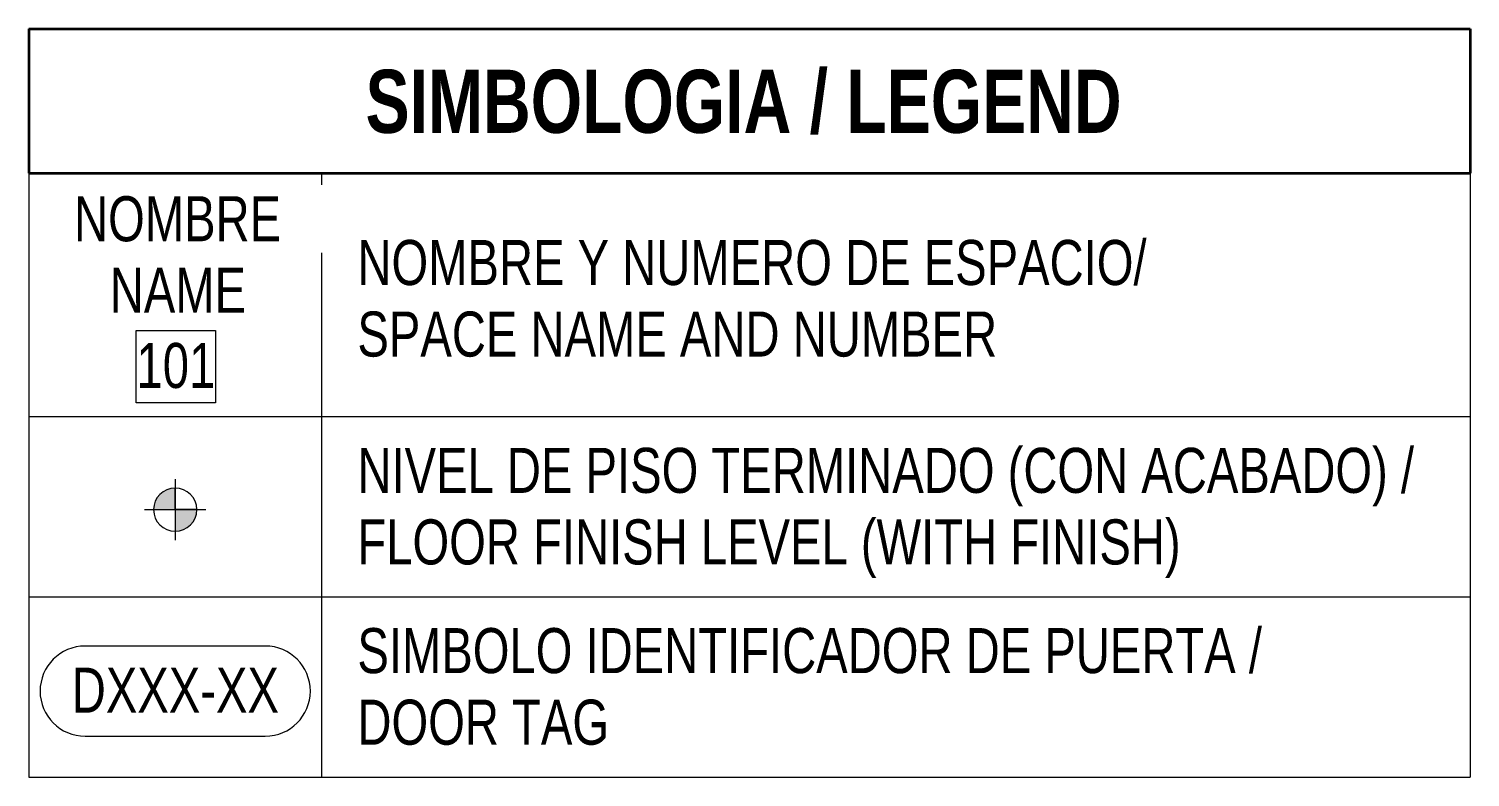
# Model space of a CAD drawing. Header units: metres. Extents: x -55 to 260, y -121 to 64.
# Drawn here: x 259.4687 to 259.5487, y 2.4217 to 2.4632 of the extents above; entities that cross this region are included whole.
import ezdxf

# ---------------------------------------------------------------- set-up
doc = ezdxf.new("R2010")
doc.units = ezdxf.units.M
for name, color, linetype, lineweight in [('0-1', 7, 'Continuous', 5), ('0-2', 250, 'Continuous', 5), ('29NOTAS', 2, 'Continuous', 5), ('29NOTAS-1', 7, 'Continuous', 5), ('32NOMZON', 2, 'Continuous', 5), ('70LINEA-2', 1, 'Continuous', 5), ('70LINEA_0_5', 131, 'Continuous', 35)]:
    doc.layers.add(name, color=color, linetype=linetype, lineweight=lineweight)
doc.styles.add('Arial_2', font='arial.ttf', dxfattribs={"width": 0.75, "height": 0.0025})
doc.styles.add('Arial_B', font='arialbd.ttf', dxfattribs={"width": 0.75, "height": 0.0035})

# ---------------------------------------------------------------- blocks, each defined once
blk = doc.blocks.new('S_Spot Elevation - FFL-4442680-Symbology - A700')
at = {"layer": '0-1'}
h = blk.add_hatch(color=256, dxfattribs=at)
edge = h.paths.add_edge_path()
edge.add_arc((2.5995, 2.436537), 0.0012, 90, 180, ccw=False)
edge.add_line((2.5995, 2.437737), (2.5995, 2.436537))
edge.add_line((2.5995, 2.436537), (2.5983, 2.436537))
h = blk.add_hatch(color=256, dxfattribs=at)
edge = h.paths.add_edge_path()
edge.add_line((2.5995, 2.435337), (2.5995, 2.436537))
edge.add_line((2.5995, 2.436537), (2.6007, 2.436537))
edge.add_arc((2.5995, 2.436537), 0.0012, -90, 0, ccw=False)
for start, end in [(0, 180), (90, 180), (180, 0), (270, 0)]:
    blk.add_arc((2.5995, 2.436537), 0.0012, start, end, dxfattribs=at)
at = {"layer": '0-2'}
for p, q in [((2.5995, 2.438237), (2.5995, 2.434837)), ((2.5995, 2.436537), (2.5995, 2.437737)), ((2.5978, 2.436537), (2.6012, 2.436537)), ((2.5983, 2.436537), (2.5995, 2.436537)), ((2.6007, 2.436537), (2.5995, 2.436537)), ((2.5995, 2.436537), (2.5995, 2.435337))]:
    blk.add_line(p, q, dxfattribs=at)
blk = doc.blocks.new('T_Door - Standard-1534403-Symbology - A700')
at = {"layer": '29NOTAS'}
for p, q in [((2.6045, 2.42897), (2.5945, 2.42897)), ((2.5945, 2.42397), (2.6045, 2.42397))]:
    blk.add_line(p, q, dxfattribs=at)
for centre, start, end in [((2.5945, 2.42647), 90, 270), ((2.6045, 2.42647), 270, 90)]:
    blk.add_arc(centre, 0.0025, start, end, dxfattribs=at)

msp = doc.modelspace()

# ---------------------------------------------------------------- linework, layer by layer
at = {"layer": '32NOMZON', "flags": 128}
msp.add_lwpolyline([(259.474694, 2.446481), (259.479099, 2.446481), (259.479099, 2.442471), (259.474694, 2.442471)], close=True, dxfattribs=at)
at = {"layer": '70LINEA-2'}
for p, q in [((259.468737, 2.455211), (259.468737, 2.421696)), ((259.484987, 2.455211), (259.484987, 2.421696)), ((259.548737, 2.455211), (259.548737, 2.421696)), ((259.468737, 2.441696), (259.548737, 2.441696)), ((259.468737, 2.431696), (259.548737, 2.431696)), ((259.468737, 2.421696), (259.548737, 2.421696))]:
    msp.add_line(p, q, dxfattribs=at)
at = {"layer": '70LINEA_0_5'}
for p, q in [((259.468737, 2.463211), (259.548737, 2.463211)), ((259.468737, 2.463211), (259.468737, 2.455211)), ((259.548737, 2.463211), (259.548737, 2.455211)), ((259.468737, 2.455211), (259.548737, 2.455211))]:
    msp.add_line(p, q, dxfattribs=at)

# ---------------------------------------------------------------- block references
at = {"layer": '0-2'}
msp.add_blockref('S_Spot Elevation - FFL-4442680-Symbology - A700', (256.877362, 0), dxfattribs=at)
at = {"layer": '29NOTAS'}
msp.add_blockref('T_Door - Standard-1534403-Symbology - A700', (256.877362, 0), dxfattribs=at)

# ---------------------------------------------------------------- texts
at = {"layer": '29NOTAS', "insert": (259.47112, 2.427775), "char_height": 0.0025, "width": 0.01388924, "attachment_point": 1, "style": 'Arial_2'}
msp.add_mtext('DXXX-XX', dxfattribs=at)
at = {"layer": '29NOTAS-1', "attachment_point": 1}
for s, insert, char_height, width, style in [('SIMBOLOGIA / LEGEND', (259.487427, 2.46094), 0.0035, 0.05152846, 'Arial_B'), ('NOMBRE Y NUMERO DE ESPACIO/', (259.486974, 2.451498), 0.0025, 0.05291138, 'Arial_2'), ('SPACE NAME AND NUMBER', (259.486974, 2.447529), 0.0025, 0.04281011, 'Arial_2'), ('NIVEL DE PISO TERMINADO (CON ACABADO) /', (259.486974, 2.439966), 0.0025, 0.0710696, 'Arial_2'), ('FLOOR FINISH LEVEL (WITH FINISH)', (259.486974, 2.435997), 0.0025, 0.05555694, 'Arial_2'), ('SIMBOLO IDENTIFICADOR DE PUERTA /', (259.486974, 2.429966), 0.0025, 0.06084808, 'Arial_2'), ('DOOR TAG', (259.486974, 2.425997), 0.0025, 0.01695569, 'Arial_2')]:
    msp.add_mtext(s, dxfattribs=dict(at, insert=insert, char_height=char_height, width=width, style=style))
at = {"layer": '32NOMZON', "insert": (259.474714, 2.445786), "char_height": 0.0025, "width": 0.00523101, "attachment_point": 1, "style": 'Arial_2'}
msp.add_mtext('101', dxfattribs=at)

# ---------------------------------------------------------------- next in the draw order: texts
at = {"layer": '32NOMZON', "insert": (259.471244, 2.453925), "char_height": 0.0025, "width": 0.01382911, "attachment_point": 1, "style": 'Arial_2', "bg_fill": 3, "box_fill_scale": 1.25, "bg_fill_color": 256, "bg_fill_true_color": 13158600, "bg_fill_transparency": 0}
msp.add_mtext('NOMBRE', dxfattribs=at)

# ---------------------------------------------------------------- next in the draw order: texts
at = {"layer": '32NOMZON', "insert": (259.473229, 2.449956), "char_height": 0.0025, "width": 0.00907911, "attachment_point": 1, "style": 'Arial_2', "bg_fill": 3, "box_fill_scale": 1.25, "bg_fill_color": 256, "bg_fill_true_color": 13158600, "bg_fill_transparency": 0}
msp.add_mtext('NAME', dxfattribs=at)

doc.saveas('drawing.dxf')
